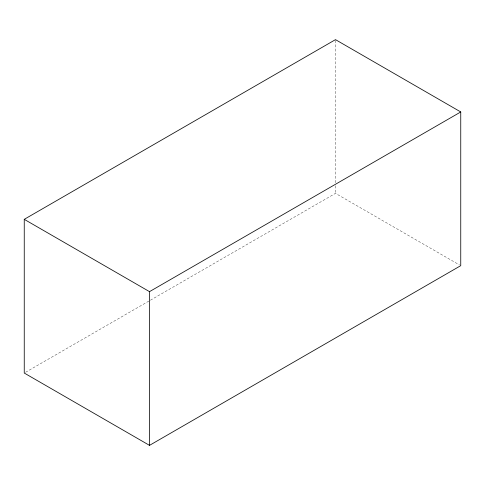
<?xml version="1.0" encoding="UTF-8"?>
<svg xmlns="http://www.w3.org/2000/svg" width="485" height="485" viewBox="0 0 485 485"><rect width="100%" height="100%" fill="white"/><g stroke="black" fill="none" stroke-linecap="round" stroke-linejoin="round"><path stroke-width="0.36" stroke-dasharray="2.42 1.82" d="M25.559 372.286L335.493 193.351L459.44 264.913M335.493 40.394L335.493 182.748M335.493 185.779L335.493 193.351"/><path stroke-width="0.73" d="M24.25 219.335L335.493 39.637L460.75 111.956L460.75 265.665L149.507 445.363L24.25 373.044L24.25 219.335L149.507 291.649L460.75 111.956M149.507 291.649L149.507 445.363"/></g></svg>
